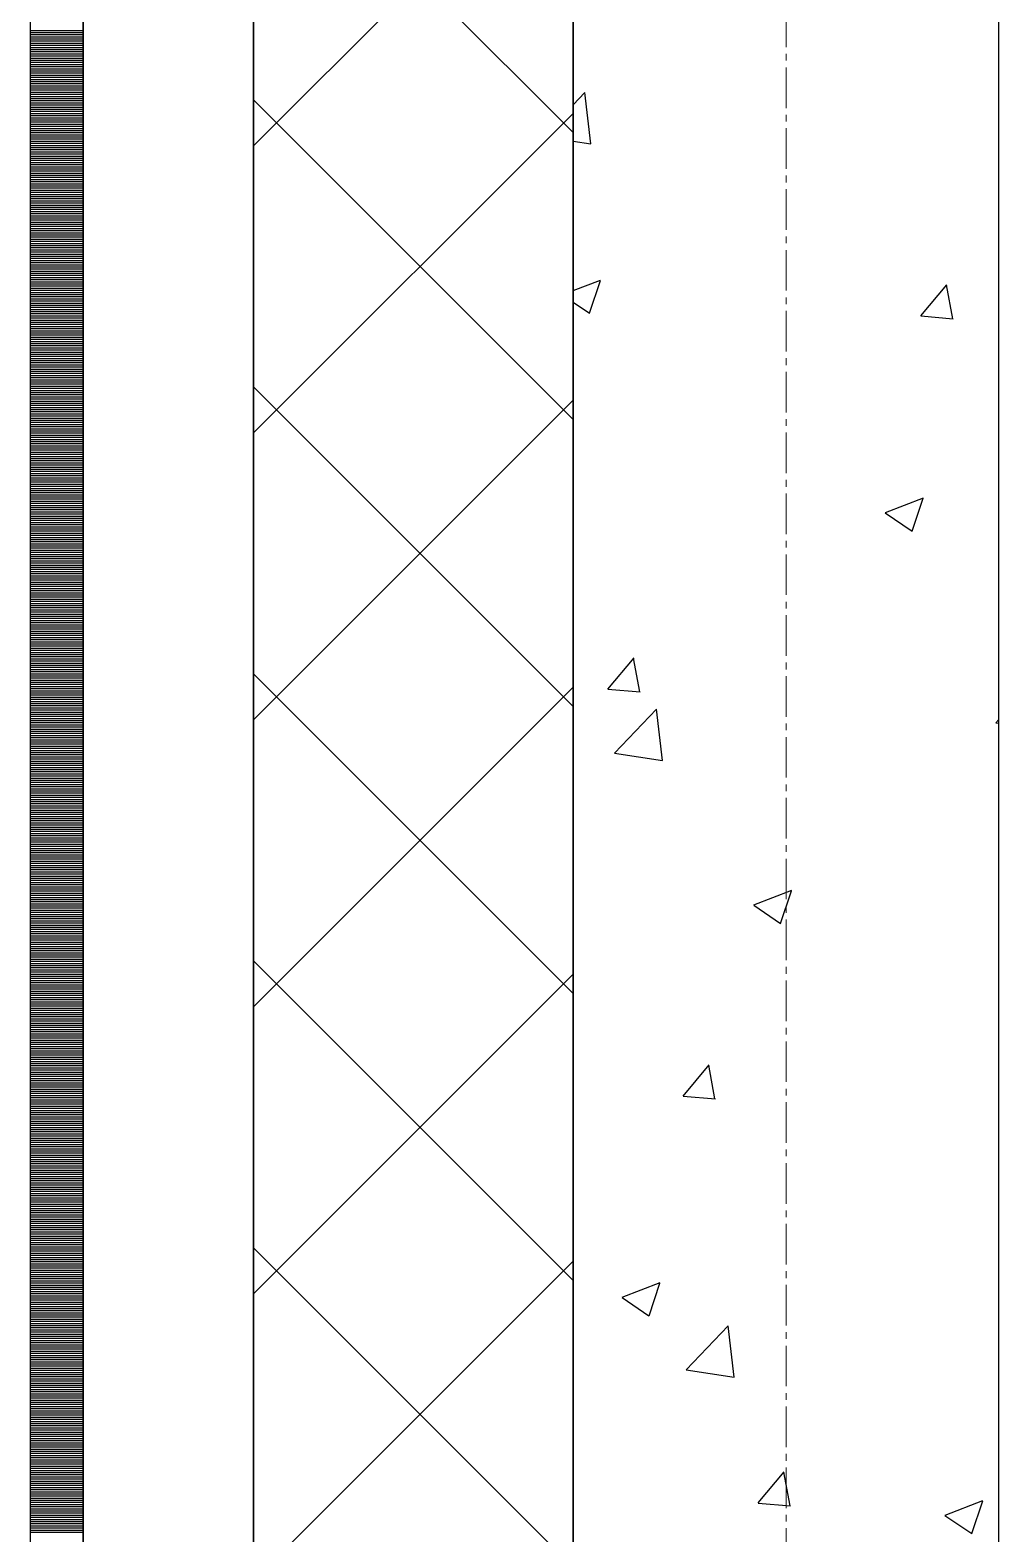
# Model space of a CAD drawing. Header units: millimetres. Extents: x -231292 to 573618, y -153144 to 564035.
# Drawn here: x 8548 to 9003, y 217060 to 217766 of the extents above; entities that cross this region are included whole.
import ezdxf

# ---------------------------------------------------------------- set-up
doc = ezdxf.new("R2010")
doc.units = ezdxf.units.MM
doc.linetypes.add('CENTER2', pattern=[28.575, 19.05, -3.175, 3.175, -3.175])
doc.layers.get('0').update_dxf_attribs({"color": 250})
for name, color, linetype, lineweight in [('АР_Стены ПЕНОблок', 250, 'Continuous', 20), ('АР_Тонкая', 250, 'Continuous', 5), ('АР_Утеплитель', 250, 'Continuous', 0), ('АР_Штриховка', 250, 'Continuous', 0), ('РД_Оси_100', 250, 'Continuous', 0)]:
    doc.layers.add(name, color=color, linetype=linetype, lineweight=lineweight)

# ---------------------------------------------------------------- blocks, each defined once
blk = doc.blocks.new('оси_рен')
at = {"layer": 'РД_Оси_100', "color": 251, "linetype": 'CENTER2', "true_color": 0x636466}
blk.add_line((1195652.916, 135558.25), (1195652.916, 223268.25), dxfattribs=at)

msp = doc.modelspace()

# ---------------------------------------------------------------- linework, layer by layer
at = {"layer": 'АР_Стены ПЕНОблок', "color": 18, "linetype": 'Continuous', "lineweight": 25, "true_color": 0x000000}
for p, q in [((8803.243, 263866.253), (8803.243, 187666.253)), ((9003.243, 187666.253), (9003.243, 263866.253))]:
    msp.add_line(p, q, dxfattribs=at)
at = {"layer": 'АР_Тонкая', "color": 18, "linetype": 'Continuous', "lineweight": 25, "true_color": 0x000000}
for p, q in [((8548.243, 263866.253), (8548.243, 187666.253)), ((8573.243, 263866.253), (8573.243, 187666.253)), ((8573.243, 187666.253), (8573.243, 263866.253)), ((8653.243, 187666.253), (8653.243, 263866.253))]:
    msp.add_line(p, q, dxfattribs=at)
at = {"layer": 'АР_Утеплитель', "color": 18, "linetype": 'Continuous', "lineweight": 25, "true_color": 0x000000}
for p, q in [((8653.243, 263866.253), (8653.243, 187666.253)), ((8803.243, 187666.253), (8803.243, 263866.253))]:
    msp.add_line(p, q, dxfattribs=at)
at = {"layer": 'АР_Штриховка', "color": 18, "linetype": 'Continuous', "lineweight": 25, "true_color": 0x000000}
for p, q in [((8803.243, 217718.021), (8653.243, 217868.021)), ((8653.243, 217711.734), (8803.243, 217861.734)), ((8548.243, 217766.002), (8573.243, 217766.002)), ((8548.243, 217765.002), (8573.243, 217765.002)), ((8548.243, 217764.002), (8573.243, 217764.002)), ((8548.243, 217763.002), (8573.243, 217763.002)), ((8548.243, 217762.002), (8573.243, 217762.002)), ((8548.243, 217761.002), (8573.243, 217761.002)), ((8548.243, 217760.002), (8573.243, 217760.002)), ((8548.243, 217759.002), (8573.243, 217759.002)), ((8548.243, 217758.002), (8573.243, 217758.002)), ((8548.243, 217757.002), (8573.243, 217757.002)), ((8548.243, 217756.002), (8573.243, 217756.002)), ((8548.243, 217755.002), (8573.243, 217755.002)), ((8548.243, 217754.002), (8573.243, 217754.002)), ((8548.243, 217753.002), (8573.243, 217753.002)), ((8548.243, 217752.002), (8573.243, 217752.002)), ((8548.243, 217751.002), (8573.243, 217751.002)), ((8548.243, 217750.002), (8573.243, 217750.002)), ((8548.243, 217749.002), (8573.243, 217749.002)), ((8548.243, 217748.002), (8573.243, 217748.002)), ((8548.243, 217747.002), (8573.243, 217747.002)), ((8548.243, 217746.002), (8573.243, 217746.002)), ((8548.243, 217745.002), (8573.243, 217745.002)), ((8548.243, 217744.002), (8573.243, 217744.002)), ((8548.243, 217743.002), (8573.243, 217743.002)), ((8548.243, 217742.002), (8573.243, 217742.002)), ((8548.243, 217741.002), (8573.243, 217741.002)), ((8548.243, 217740.002), (8573.243, 217740.002)), ((8548.243, 217739.002), (8573.243, 217739.002)), ((8548.243, 217738.002), (8573.243, 217738.002)), ((8548.243, 217737.002), (8573.243, 217737.002)), ((8548.243, 217736.002), (8573.243, 217736.002)), ((8548.243, 217735.002), (8573.243, 217735.002)), ((8548.243, 217734.002), (8573.243, 217734.002)), ((8548.243, 217733.002), (8573.243, 217733.002)), ((8803.243, 217583.317), (8653.243, 217733.317)), ((8803.243, 217730.981), (8808.809, 217736.783)), ((8811.588, 217712.657), (8808.781, 217736.779)), ((8548.243, 217732.002), (8573.243, 217732.002)), ((8548.243, 217731.002), (8573.243, 217731.002)), ((8548.243, 217730.002), (8573.243, 217730.002)), ((8548.243, 217729.002), (8573.243, 217729.002)), ((8548.243, 217728.002), (8573.243, 217728.002)), ((8548.243, 217727.002), (8573.243, 217727.002)), ((8548.243, 217726.002), (8573.243, 217726.002)), ((8653.243, 217577.03), (8803.243, 217727.03)), ((8548.243, 217725.002), (8573.243, 217725.002)), ((8548.243, 217724.002), (8573.243, 217724.002)), ((8548.243, 217723.002), (8573.243, 217723.002)), ((8548.243, 217722.002), (8573.243, 217722.002)), ((8548.243, 217721.002), (8573.243, 217721.002)), ((8548.243, 217720.002), (8573.243, 217720.002)), ((8548.243, 217719.002), (8573.243, 217719.002)), ((8548.243, 217718.002), (8573.243, 217718.002)), ((8548.243, 217717.002), (8573.243, 217717.002)), ((8548.243, 217716.002), (8573.243, 217716.002)), ((8548.243, 217715.002), (8573.243, 217715.002)), ((8548.243, 217714.002), (8573.243, 217714.002)), ((8548.243, 217713.002), (8573.243, 217713.002)), ((8548.243, 217712.002), (8573.243, 217712.002)), ((8803.243, 217713.999), (8811.595, 217712.704)), ((8548.243, 217711.002), (8573.243, 217711.002)), ((8548.243, 217710.002), (8573.243, 217710.002)), ((8548.243, 217709.002), (8573.243, 217709.002)), ((8548.243, 217708.002), (8573.243, 217708.002)), ((8548.243, 217707.002), (8573.243, 217707.002)), ((8548.243, 217706.002), (8573.243, 217706.002)), ((8548.243, 217705.002), (8573.243, 217705.002)), ((8548.243, 217704.002), (8573.243, 217704.002)), ((8548.243, 217703.002), (8573.243, 217703.002)), ((8548.243, 217702.002), (8573.243, 217702.002)), ((8548.243, 217701.002), (8573.243, 217701.002)), ((8548.243, 217700.002), (8573.243, 217700.002)), ((8548.243, 217699.002), (8573.243, 217699.002)), ((8548.243, 217698.002), (8573.243, 217698.002)), ((8548.243, 217697.002), (8573.243, 217697.002)), ((8548.243, 217696.002), (8573.243, 217696.002)), ((8548.243, 217695.002), (8573.243, 217695.002)), ((8548.243, 217694.002), (8573.243, 217694.002)), ((8548.243, 217693.002), (8573.243, 217693.002)), ((8548.243, 217692.002), (8573.243, 217692.002)), ((8548.243, 217691.002), (8573.243, 217691.002)), ((8548.243, 217690.002), (8573.243, 217690.002)), ((8548.243, 217689.002), (8573.243, 217689.002)), ((8548.243, 217688.002), (8573.243, 217688.002)), ((8548.243, 217687.002), (8573.243, 217687.002)), ((8548.243, 217686.002), (8573.243, 217686.002)), ((8548.243, 217685.002), (8573.243, 217685.002)), ((8548.243, 217684.002), (8573.243, 217684.002)), ((8548.243, 217683.002), (8573.243, 217683.002)), ((8548.243, 217682.002), (8573.243, 217682.002)), ((8548.243, 217681.002), (8573.243, 217681.002)), ((8548.243, 217680.002), (8573.243, 217680.002)), ((8548.243, 217679.002), (8573.243, 217679.002)), ((8548.243, 217678.002), (8573.243, 217678.002)), ((8548.243, 217677.002), (8573.243, 217677.002)), ((8548.243, 217676.002), (8573.243, 217676.002)), ((8548.243, 217675.002), (8573.243, 217675.002)), ((8548.243, 217674.002), (8573.243, 217674.002)), ((8548.243, 217673.002), (8573.243, 217673.002)), ((8548.243, 217672.002), (8573.243, 217672.002)), ((8548.243, 217671.002), (8573.243, 217671.002)), ((8548.243, 217670.002), (8573.243, 217670.002)), ((8548.243, 217669.002), (8573.243, 217669.002)), ((8548.243, 217668.002), (8573.243, 217668.002)), ((8548.243, 217667.002), (8573.243, 217667.002)), ((8548.243, 217666.002), (8573.243, 217666.002)), ((8548.243, 217665.002), (8573.243, 217665.002)), ((8548.243, 217664.002), (8573.243, 217664.002)), ((8548.243, 217663.002), (8573.243, 217663.002)), ((8548.243, 217662.002), (8573.243, 217662.002)), ((8548.243, 217661.002), (8573.243, 217661.002)), ((8548.243, 217660.002), (8573.243, 217660.002)), ((8548.243, 217659.002), (8573.243, 217659.002)), ((8548.243, 217658.002), (8573.243, 217658.002)), ((8548.243, 217657.002), (8573.243, 217657.002)), ((8548.243, 217656.002), (8573.243, 217656.002)), ((8548.243, 217655.002), (8573.243, 217655.002)), ((8548.243, 217654.002), (8573.243, 217654.002)), ((8548.243, 217653.002), (8573.243, 217653.002)), ((8548.243, 217652.002), (8573.243, 217652.002)), ((8548.243, 217651.002), (8573.243, 217651.002)), ((8548.243, 217650.002), (8573.243, 217650.002)), ((8548.243, 217649.002), (8573.243, 217649.002)), ((8803.243, 217643.834), (8816.133, 217648.782)), ((8810.902, 217633.235), (8816.052, 217648.584)), ((8548.243, 217648.002), (8573.243, 217648.002)), ((8548.243, 217647.002), (8573.243, 217647.002)), ((8548.243, 217646.002), (8573.243, 217646.002)), ((8548.243, 217645.002), (8573.243, 217645.002)), ((8548.243, 217644.002), (8573.243, 217644.002)), ((8548.243, 217643.002), (8573.243, 217643.002)), ((8548.243, 217642.002), (8573.243, 217642.002)), ((8966.582, 217631.915), (8978.827, 217646.508)), ((8981.581, 217630.543), (8978.644, 217646.464)), ((8548.243, 217641.002), (8573.243, 217641.002)), ((8548.243, 217640.002), (8573.243, 217640.002)), ((8548.243, 217639.002), (8573.243, 217639.002)), ((8548.243, 217638.002), (8573.243, 217638.002)), ((8548.243, 217637.002), (8573.243, 217637.002)), ((8548.243, 217636.002), (8573.243, 217636.002)), ((8548.243, 217635.002), (8573.243, 217635.002)), ((8803.243, 217638.398), (8810.894, 217633.237)), ((8548.243, 217634.002), (8573.243, 217634.002)), ((8548.243, 217633.002), (8573.243, 217633.002)), ((8548.243, 217632.002), (8573.243, 217632.002)), ((8548.243, 217631.002), (8573.243, 217631.002)), ((8548.243, 217630.002), (8573.243, 217630.002)), ((8548.243, 217629.002), (8573.243, 217629.002)), ((8548.243, 217628.002), (8573.243, 217628.002)), ((8548.243, 217627.002), (8573.243, 217627.002)), ((8966.581, 217631.905), (8981.763, 217630.576)), ((8548.243, 217626.002), (8573.243, 217626.002)), ((8548.243, 217625.002), (8573.243, 217625.002)), ((8548.243, 217624.002), (8573.243, 217624.002)), ((8548.243, 217623.002), (8573.243, 217623.002)), ((8548.243, 217622.002), (8573.243, 217622.002)), ((8548.243, 217621.002), (8573.243, 217621.002)), ((8548.243, 217620.002), (8573.243, 217620.002)), ((8548.243, 217619.002), (8573.243, 217619.002)), ((8548.243, 217618.002), (8573.243, 217618.002)), ((8548.243, 217617.002), (8573.243, 217617.002)), ((8548.243, 217616.002), (8573.243, 217616.002)), ((8548.243, 217615.002), (8573.243, 217615.002)), ((8548.243, 217614.002), (8573.243, 217614.002)), ((8548.243, 217613.002), (8573.243, 217613.002)), ((8548.243, 217612.002), (8573.243, 217612.002)), ((8548.243, 217611.002), (8573.243, 217611.002)), ((8548.243, 217610.002), (8573.243, 217610.002)), ((8548.243, 217609.002), (8573.243, 217609.002)), ((8548.243, 217608.002), (8573.243, 217608.002)), ((8548.243, 217607.002), (8573.243, 217607.002)), ((8548.243, 217606.002), (8573.243, 217606.002)), ((8548.243, 217605.002), (8573.243, 217605.002)), ((8548.243, 217604.002), (8573.243, 217604.002)), ((8548.243, 217603.002), (8573.243, 217603.002)), ((8548.243, 217602.002), (8573.243, 217602.002)), ((8548.243, 217601.002), (8573.243, 217601.002)), ((8548.243, 217600.002), (8573.243, 217600.002)), ((8548.243, 217599.002), (8573.243, 217599.002)), ((8548.243, 217598.002), (8573.243, 217598.002)), ((8548.243, 217597.002), (8573.243, 217597.002)), ((8548.243, 217596.002), (8573.243, 217596.002)), ((8548.243, 217595.002), (8573.243, 217595.002)), ((8548.243, 217594.002), (8573.243, 217594.002)), ((8548.243, 217593.002), (8573.243, 217593.002)), ((8548.243, 217592.002), (8573.243, 217592.002)), ((8803.243, 217448.614), (8653.243, 217598.614)), ((8653.243, 217442.327), (8803.243, 217592.327)), ((8548.243, 217591.002), (8573.243, 217591.002)), ((8548.243, 217590.002), (8573.243, 217590.002)), ((8548.243, 217589.002), (8573.243, 217589.002)), ((8548.243, 217588.002), (8573.243, 217588.002)), ((8548.243, 217587.002), (8573.243, 217587.002)), ((8548.243, 217586.002), (8573.243, 217586.002)), ((8548.243, 217585.002), (8573.243, 217585.002)), ((8548.243, 217584.002), (8573.243, 217584.002)), ((8548.243, 217583.002), (8573.243, 217583.002)), ((8548.243, 217582.002), (8573.243, 217582.002)), ((8548.243, 217581.002), (8573.243, 217581.002)), ((8548.243, 217580.002), (8573.243, 217580.002)), ((8548.243, 217579.002), (8573.243, 217579.002)), ((8548.243, 217578.002), (8573.243, 217578.002)), ((8548.243, 217577.002), (8573.243, 217577.002)), ((8548.243, 217576.002), (8573.243, 217576.002)), ((8548.243, 217575.002), (8573.243, 217575.002)), ((8548.243, 217574.002), (8573.243, 217574.002)), ((8548.243, 217573.002), (8573.243, 217573.002)), ((8548.243, 217572.002), (8573.243, 217572.002)), ((8548.243, 217571.002), (8573.243, 217571.002)), ((8548.243, 217570.002), (8573.243, 217570.002)), ((8548.243, 217569.002), (8573.243, 217569.002)), ((8548.243, 217568.002), (8573.243, 217568.002)), ((8548.243, 217567.002), (8573.243, 217567.002)), ((8548.243, 217566.002), (8573.243, 217566.002)), ((8548.243, 217565.002), (8573.243, 217565.002)), ((8548.243, 217564.002), (8573.243, 217564.002)), ((8548.243, 217563.002), (8573.243, 217563.002)), ((8548.243, 217562.002), (8573.243, 217562.002)), ((8548.243, 217561.002), (8573.243, 217561.002)), ((8548.243, 217560.002), (8573.243, 217560.002)), ((8548.243, 217559.002), (8573.243, 217559.002)), ((8548.243, 217558.002), (8573.243, 217558.002)), ((8548.243, 217557.002), (8573.243, 217557.002)), ((8548.243, 217556.002), (8573.243, 217556.002)), ((8548.243, 217555.002), (8573.243, 217555.002)), ((8548.243, 217554.002), (8573.243, 217554.002)), ((8548.243, 217553.002), (8573.243, 217553.002)), ((8548.243, 217552.002), (8573.243, 217552.002)), ((8548.243, 217551.002), (8573.243, 217551.002)), ((8548.243, 217550.002), (8573.243, 217550.002)), ((8548.243, 217549.002), (8573.243, 217549.002)), ((8548.243, 217548.002), (8573.243, 217548.002)), ((8548.243, 217547.002), (8573.243, 217547.002)), ((8548.243, 217546.002), (8573.243, 217546.002)), ((8548.243, 217545.002), (8573.243, 217545.002)), ((8548.243, 217544.002), (8573.243, 217544.002)), ((8548.243, 217543.002), (8573.243, 217543.002)), ((8949.963, 217539.69), (8967.748, 217546.517)), ((8962.517, 217530.97), (8967.667, 217546.319)), ((8548.243, 217542.002), (8573.243, 217542.002)), ((8548.243, 217541.002), (8573.243, 217541.002)), ((8548.243, 217540.002), (8573.243, 217540.002)), ((8548.243, 217539.002), (8573.243, 217539.002)), ((8548.243, 217538.002), (8573.243, 217538.002)), ((8548.243, 217537.002), (8573.243, 217537.002)), ((8548.243, 217536.002), (8573.243, 217536.002)), ((8949.874, 217539.494), (8962.509, 217530.972)), ((8548.243, 217535.002), (8573.243, 217535.002)), ((8548.243, 217534.002), (8573.243, 217534.002)), ((8548.243, 217533.002), (8573.243, 217533.002)), ((8548.243, 217532.002), (8573.243, 217532.002)), ((8548.243, 217531.002), (8573.243, 217531.002)), ((8548.243, 217530.002), (8573.243, 217530.002)), ((8548.243, 217529.002), (8573.243, 217529.002)), ((8548.243, 217528.002), (8573.243, 217528.002)), ((8548.243, 217527.002), (8573.243, 217527.002)), ((8548.243, 217526.002), (8573.243, 217526.002)), ((8548.243, 217525.002), (8573.243, 217525.002)), ((8548.243, 217524.002), (8573.243, 217524.002)), ((8548.243, 217523.002), (8573.243, 217523.002)), ((8548.243, 217522.002), (8573.243, 217522.002)), ((8548.243, 217521.002), (8573.243, 217521.002)), ((8548.243, 217520.002), (8573.243, 217520.002)), ((8548.243, 217519.002), (8573.243, 217519.002)), ((8548.243, 217518.002), (8573.243, 217518.002)), ((8548.243, 217517.002), (8573.243, 217517.002)), ((8548.243, 217516.002), (8573.243, 217516.002)), ((8548.243, 217515.002), (8573.243, 217515.002)), ((8548.243, 217514.002), (8573.243, 217514.002)), ((8548.243, 217513.002), (8573.243, 217513.002)), ((8548.243, 217512.002), (8573.243, 217512.002)), ((8548.243, 217511.002), (8573.243, 217511.002)), ((8548.243, 217510.002), (8573.243, 217510.002)), ((8548.243, 217509.002), (8573.243, 217509.002)), ((8548.243, 217508.002), (8573.243, 217508.002)), ((8548.243, 217507.002), (8573.243, 217507.002)), ((8548.243, 217506.002), (8573.243, 217506.002)), ((8548.243, 217505.002), (8573.243, 217505.002)), ((8548.243, 217504.002), (8573.243, 217504.002)), ((8548.243, 217503.002), (8573.243, 217503.002)), ((8548.243, 217502.002), (8573.243, 217502.002)), ((8548.243, 217501.002), (8573.243, 217501.002)), ((8548.243, 217500.002), (8573.243, 217500.002)), ((8548.243, 217499.002), (8573.243, 217499.002)), ((8548.243, 217498.002), (8573.243, 217498.002)), ((8548.243, 217497.002), (8573.243, 217497.002)), ((8548.243, 217496.002), (8573.243, 217496.002)), ((8548.243, 217495.002), (8573.243, 217495.002)), ((8548.243, 217494.002), (8573.243, 217494.002)), ((8548.243, 217493.002), (8573.243, 217493.002)), ((8548.243, 217492.002), (8573.243, 217492.002)), ((8548.243, 217491.002), (8573.243, 217491.002)), ((8548.243, 217490.002), (8573.243, 217490.002)), ((8548.243, 217489.002), (8573.243, 217489.002)), ((8548.243, 217488.002), (8573.243, 217488.002)), ((8548.243, 217487.002), (8573.243, 217487.002)), ((8548.243, 217486.002), (8573.243, 217486.002)), ((8548.243, 217485.002), (8573.243, 217485.002)), ((8548.243, 217484.002), (8573.243, 217484.002)), ((8548.243, 217483.002), (8573.243, 217483.002)), ((8548.243, 217482.002), (8573.243, 217482.002)), ((8548.243, 217481.002), (8573.243, 217481.002)), ((8548.243, 217480.002), (8573.243, 217480.002)), ((8548.243, 217479.002), (8573.243, 217479.002)), ((8548.243, 217478.002), (8573.243, 217478.002)), ((8548.243, 217477.002), (8573.243, 217477.002)), ((8548.243, 217476.002), (8573.243, 217476.002)), ((8548.243, 217475.002), (8573.243, 217475.002)), ((8548.243, 217474.002), (8573.243, 217474.002)), ((8548.243, 217473.002), (8573.243, 217473.002)), ((8548.243, 217472.002), (8573.243, 217472.002)), ((8548.243, 217471.002), (8573.243, 217471.002)), ((8548.243, 217470.002), (8573.243, 217470.002)), ((8548.243, 217469.002), (8573.243, 217469.002)), ((8548.243, 217468.002), (8573.243, 217468.002)), ((8548.243, 217467.002), (8573.243, 217467.002)), ((8548.243, 217466.002), (8573.243, 217466.002)), ((8548.243, 217465.002), (8573.243, 217465.002)), ((8819.64, 217456.797), (8831.886, 217471.39)), ((8834.64, 217455.425), (8831.703, 217471.346)), ((8548.243, 217464.002), (8573.243, 217464.002)), ((8548.243, 217463.002), (8573.243, 217463.002)), ((8548.243, 217462.002), (8573.243, 217462.002)), ((8548.243, 217461.002), (8573.243, 217461.002)), ((8548.243, 217460.002), (8573.243, 217460.002)), ((8548.243, 217459.002), (8573.243, 217459.002)), ((8548.243, 217458.002), (8573.243, 217458.002)), ((8803.243, 217313.91), (8653.243, 217463.91)), ((8653.243, 217307.623), (8803.243, 217457.623)), ((8548.243, 217457.002), (8573.243, 217457.002)), ((8548.243, 217456.002), (8573.243, 217456.002)), ((8548.243, 217455.002), (8573.243, 217455.002)), ((8548.243, 217454.002), (8573.243, 217454.002)), ((8548.243, 217453.002), (8573.243, 217453.002)), ((8548.243, 217452.002), (8573.243, 217452.002)), ((8548.243, 217451.002), (8573.243, 217451.002)), ((8819.64, 217456.787), (8834.822, 217455.459)), ((8548.243, 217450.002), (8573.243, 217450.002)), ((8548.243, 217449.002), (8573.243, 217449.002)), ((8548.243, 217448.002), (8573.243, 217448.002)), ((8548.243, 217447.002), (8573.243, 217447.002)), ((8548.243, 217446.002), (8573.243, 217446.002)), ((8548.243, 217445.002), (8573.243, 217445.002)), ((8548.243, 217444.002), (8573.243, 217444.002)), ((8822.701, 217426.695), (8842.484, 217447.314)), ((8845.262, 217423.188), (8842.456, 217447.311)), ((8548.243, 217443.002), (8573.243, 217443.002)), ((8548.243, 217442.002), (8573.243, 217442.002)), ((8548.243, 217441.002), (8573.243, 217441.002)), ((8548.243, 217440.002), (8573.243, 217440.002)), ((8548.243, 217439.002), (8573.243, 217439.002)), ((8548.243, 217438.002), (8573.243, 217438.002)), ((8548.243, 217437.002), (8573.243, 217437.002)), ((9001.824, 217440.848), (9003.243, 217440.724)), ((9001.825, 217440.858), (9003.243, 217442.548)), ((8548.243, 217436.002), (8573.243, 217436.002)), ((8548.243, 217435.002), (8573.243, 217435.002)), ((8548.243, 217434.002), (8573.243, 217434.002)), ((8548.243, 217433.002), (8573.243, 217433.002)), ((8548.243, 217432.002), (8573.243, 217432.002)), ((8548.243, 217431.002), (8573.243, 217431.002)), ((8548.243, 217430.002), (8573.243, 217430.002)), ((8548.243, 217429.002), (8573.243, 217429.002)), ((8548.243, 217428.002), (8573.243, 217428.002)), ((8548.243, 217427.002), (8573.243, 217427.002)), ((8548.243, 217426.002), (8573.243, 217426.002)), ((8548.243, 217425.002), (8573.243, 217425.002)), ((8548.243, 217424.002), (8573.243, 217424.002)), ((8548.243, 217423.002), (8573.243, 217423.002)), ((8822.68, 217426.739), (8845.27, 217423.236)), ((8548.243, 217422.002), (8573.243, 217422.002)), ((8548.243, 217421.002), (8573.243, 217421.002)), ((8548.243, 217420.002), (8573.243, 217420.002)), ((8548.243, 217419.002), (8573.243, 217419.002)), ((8548.243, 217418.002), (8573.243, 217418.002)), ((8548.243, 217417.002), (8573.243, 217417.002)), ((8548.243, 217416.002), (8573.243, 217416.002)), ((8548.243, 217415.002), (8573.243, 217415.002)), ((8548.243, 217414.002), (8573.243, 217414.002)), ((8548.243, 217413.002), (8573.243, 217413.002)), ((8548.243, 217412.002), (8573.243, 217412.002)), ((8548.243, 217411.002), (8573.243, 217411.002)), ((8548.243, 217410.002), (8573.243, 217410.002)), ((8548.243, 217409.002), (8573.243, 217409.002)), ((8548.243, 217408.002), (8573.243, 217408.002)), ((8548.243, 217407.002), (8573.243, 217407.002)), ((8548.243, 217406.002), (8573.243, 217406.002)), ((8548.243, 217405.002), (8573.243, 217405.002)), ((8548.243, 217404.002), (8573.243, 217404.002)), ((8548.243, 217403.002), (8573.243, 217403.002)), ((8548.243, 217402.002), (8573.243, 217402.002)), ((8548.243, 217401.002), (8573.243, 217401.002)), ((8548.243, 217400.002), (8573.243, 217400.002)), ((8548.243, 217399.002), (8573.243, 217399.002)), ((8548.243, 217398.002), (8573.243, 217398.002)), ((8548.243, 217397.002), (8573.243, 217397.002)), ((8548.243, 217396.002), (8573.243, 217396.002)), ((8548.243, 217395.002), (8573.243, 217395.002)), ((8548.243, 217394.002), (8573.243, 217394.002)), ((8548.243, 217393.002), (8573.243, 217393.002)), ((8548.243, 217392.002), (8573.243, 217392.002)), ((8548.243, 217391.002), (8573.243, 217391.002)), ((8548.243, 217390.002), (8573.243, 217390.002)), ((8548.243, 217389.002), (8573.243, 217389.002)), ((8548.243, 217388.002), (8573.243, 217388.002)), ((8548.243, 217387.002), (8573.243, 217387.002)), ((8548.243, 217386.002), (8573.243, 217386.002)), ((8548.243, 217385.002), (8573.243, 217385.002)), ((8548.243, 217384.002), (8573.243, 217384.002)), ((8548.243, 217383.002), (8573.243, 217383.002)), ((8548.243, 217382.002), (8573.243, 217382.002)), ((8548.243, 217381.002), (8573.243, 217381.002)), ((8548.243, 217380.002), (8573.243, 217380.002)), ((8548.243, 217379.002), (8573.243, 217379.002)), ((8548.243, 217378.002), (8573.243, 217378.002)), ((8548.243, 217377.002), (8573.243, 217377.002)), ((8548.243, 217376.002), (8573.243, 217376.002)), ((8548.243, 217375.002), (8573.243, 217375.002)), ((8548.243, 217374.002), (8573.243, 217374.002)), ((8548.243, 217373.002), (8573.243, 217373.002)), ((8548.243, 217372.002), (8573.243, 217372.002)), ((8548.243, 217371.002), (8573.243, 217371.002)), ((8548.243, 217370.002), (8573.243, 217370.002)), ((8548.243, 217369.002), (8573.243, 217369.002)), ((8548.243, 217368.002), (8573.243, 217368.002)), ((8548.243, 217367.002), (8573.243, 217367.002)), ((8548.243, 217366.002), (8573.243, 217366.002)), ((8548.243, 217365.002), (8573.243, 217365.002)), ((8548.243, 217364.002), (8573.243, 217364.002)), ((8548.243, 217363.002), (8573.243, 217363.002)), ((8548.243, 217362.002), (8573.243, 217362.002)), ((8548.243, 217361.002), (8573.243, 217361.002)), ((8548.243, 217360.002), (8573.243, 217360.002)), ((8548.243, 217359.002), (8573.243, 217359.002)), ((8888.161, 217355.502), (8905.946, 217362.329)), ((8900.714, 217346.782), (8905.865, 217362.131)), ((8548.243, 217358.002), (8573.243, 217358.002)), ((8548.243, 217357.002), (8573.243, 217357.002)), ((8548.243, 217356.002), (8573.243, 217356.002)), ((8548.243, 217355.002), (8573.243, 217355.002)), ((8548.243, 217354.002), (8573.243, 217354.002)), ((8548.243, 217353.002), (8573.243, 217353.002)), ((8548.243, 217352.002), (8573.243, 217352.002)), ((8888.072, 217355.306), (8900.707, 217346.784)), ((8548.243, 217351.002), (8573.243, 217351.002)), ((8548.243, 217350.002), (8573.243, 217350.002)), ((8548.243, 217349.002), (8573.243, 217349.002)), ((8548.243, 217348.002), (8573.243, 217348.002)), ((8548.243, 217347.002), (8573.243, 217347.002)), ((8548.243, 217346.002), (8573.243, 217346.002)), ((8548.243, 217345.002), (8573.243, 217345.002)), ((8548.243, 217344.002), (8573.243, 217344.002)), ((8548.243, 217343.002), (8573.243, 217343.002)), ((8548.243, 217342.002), (8573.243, 217342.002)), ((8548.243, 217341.002), (8573.243, 217341.002)), ((8548.243, 217340.002), (8573.243, 217340.002)), ((8548.243, 217339.002), (8573.243, 217339.002)), ((8548.243, 217338.002), (8573.243, 217338.002)), ((8548.243, 217337.002), (8573.243, 217337.002)), ((8548.243, 217336.002), (8573.243, 217336.002)), ((8548.243, 217335.002), (8573.243, 217335.002)), ((8548.243, 217334.002), (8573.243, 217334.002)), ((8548.243, 217333.002), (8573.243, 217333.002)), ((8548.243, 217332.002), (8573.243, 217332.002)), ((8548.243, 217331.002), (8573.243, 217331.002)), ((8548.243, 217330.002), (8573.243, 217330.002)), ((8548.243, 217329.002), (8573.243, 217329.002)), ((8548.243, 217328.002), (8573.243, 217328.002)), ((8548.243, 217327.002), (8573.243, 217327.002)), ((8548.243, 217326.002), (8573.243, 217326.002)), ((8548.243, 217325.002), (8573.243, 217325.002)), ((8548.243, 217324.002), (8573.243, 217324.002)), ((8803.243, 217179.206), (8653.243, 217329.206)), ((8548.243, 217323.002), (8573.243, 217323.002)), ((8548.243, 217322.002), (8573.243, 217322.002)), ((8548.243, 217321.002), (8573.243, 217321.002)), ((8548.243, 217320.002), (8573.243, 217320.002)), ((8548.243, 217319.002), (8573.243, 217319.002)), ((8548.243, 217318.002), (8573.243, 217318.002)), ((8548.243, 217317.002), (8573.243, 217317.002)), ((8653.243, 217172.919), (8803.243, 217322.919)), ((8548.243, 217316.002), (8573.243, 217316.002)), ((8548.243, 217315.002), (8573.243, 217315.002)), ((8548.243, 217314.002), (8573.243, 217314.002)), ((8548.243, 217313.002), (8573.243, 217313.002)), ((8548.243, 217312.002), (8573.243, 217312.002)), ((8548.243, 217311.002), (8573.243, 217311.002)), ((8548.243, 217310.002), (8573.243, 217310.002)), ((8548.243, 217309.002), (8573.243, 217309.002)), ((8548.243, 217308.002), (8573.243, 217308.002)), ((8548.243, 217307.002), (8573.243, 217307.002)), ((8548.243, 217306.002), (8573.243, 217306.002)), ((8548.243, 217305.002), (8573.243, 217305.002)), ((8548.243, 217304.002), (8573.243, 217304.002)), ((8548.243, 217303.002), (8573.243, 217303.002)), ((8548.243, 217302.002), (8573.243, 217302.002)), ((8548.243, 217301.002), (8573.243, 217301.002)), ((8548.243, 217300.002), (8573.243, 217300.002)), ((8548.243, 217299.002), (8573.243, 217299.002)), ((8548.243, 217298.002), (8573.243, 217298.002)), ((8548.243, 217297.002), (8573.243, 217297.002)), ((8548.243, 217296.002), (8573.243, 217296.002)), ((8548.243, 217295.002), (8573.243, 217295.002)), ((8548.243, 217294.002), (8573.243, 217294.002)), ((8548.243, 217293.002), (8573.243, 217293.002)), ((8548.243, 217292.002), (8573.243, 217292.002)), ((8548.243, 217291.002), (8573.243, 217291.002)), ((8548.243, 217290.002), (8573.243, 217290.002)), ((8548.243, 217289.002), (8573.243, 217289.002)), ((8548.243, 217288.002), (8573.243, 217288.002)), ((8548.243, 217287.002), (8573.243, 217287.002)), ((8548.243, 217286.002), (8573.243, 217286.002)), ((8548.243, 217285.002), (8573.243, 217285.002)), ((8548.243, 217284.002), (8573.243, 217284.002)), ((8548.243, 217283.002), (8573.243, 217283.002)), ((8548.243, 217282.002), (8573.243, 217282.002)), ((8548.243, 217281.002), (8573.243, 217281.002)), ((8548.243, 217280.002), (8573.243, 217280.002)), ((8548.243, 217279.002), (8573.243, 217279.002)), ((8548.243, 217278.002), (8573.243, 217278.002)), ((8548.243, 217277.002), (8573.243, 217277.002)), ((8548.243, 217276.002), (8573.243, 217276.002)), ((8548.243, 217275.002), (8573.243, 217275.002)), ((8548.243, 217274.002), (8573.243, 217274.002)), ((8854.884, 217265.74), (8867.129, 217280.333)), ((8869.883, 217264.368), (8866.946, 217280.289)), ((8548.243, 217273.002), (8573.243, 217273.002)), ((8548.243, 217272.002), (8573.243, 217272.002)), ((8548.243, 217271.002), (8573.243, 217271.002)), ((8548.243, 217270.002), (8573.243, 217270.002)), ((8548.243, 217269.002), (8573.243, 217269.002)), ((8548.243, 217268.002), (8573.243, 217268.002)), ((8548.243, 217267.002), (8573.243, 217267.002)), ((8548.243, 217266.002), (8573.243, 217266.002)), ((8548.243, 217265.002), (8573.243, 217265.002)), ((8548.243, 217264.002), (8573.243, 217264.002)), ((8548.243, 217263.002), (8573.243, 217263.002)), ((8548.243, 217262.002), (8573.243, 217262.002)), ((8548.243, 217261.002), (8573.243, 217261.002)), ((8548.243, 217260.002), (8573.243, 217260.002)), ((8854.883, 217265.73), (8870.065, 217264.402)), ((8548.243, 217259.002), (8573.243, 217259.002)), ((8548.243, 217258.002), (8573.243, 217258.002)), ((8548.243, 217257.002), (8573.243, 217257.002)), ((8548.243, 217256.002), (8573.243, 217256.002)), ((8548.243, 217255.002), (8573.243, 217255.002)), ((8548.243, 217254.002), (8573.243, 217254.002)), ((8548.243, 217253.002), (8573.243, 217253.002)), ((8548.243, 217252.002), (8573.243, 217252.002)), ((8548.243, 217251.002), (8573.243, 217251.002)), ((8548.243, 217250.002), (8573.243, 217250.002)), ((8548.243, 217249.002), (8573.243, 217249.002)), ((8548.243, 217248.002), (8573.243, 217248.002)), ((8548.243, 217247.002), (8573.243, 217247.002)), ((8548.243, 217246.002), (8573.243, 217246.002)), ((8548.243, 217245.002), (8573.243, 217245.002)), ((8548.243, 217244.002), (8573.243, 217244.002)), ((8548.243, 217243.002), (8573.243, 217243.002)), ((8548.243, 217242.002), (8573.243, 217242.002)), ((8548.243, 217241.002), (8573.243, 217241.002)), ((8548.243, 217240.002), (8573.243, 217240.002)), ((8548.243, 217239.002), (8573.243, 217239.002)), ((8548.243, 217238.002), (8573.243, 217238.002)), ((8548.243, 217237.002), (8573.243, 217237.002)), ((8548.243, 217236.002), (8573.243, 217236.002)), ((8548.243, 217235.002), (8573.243, 217235.002)), ((8548.243, 217234.002), (8573.243, 217234.002)), ((8548.243, 217233.002), (8573.243, 217233.002)), ((8548.243, 217232.002), (8573.243, 217232.002)), ((8548.243, 217231.002), (8573.243, 217231.002)), ((8548.243, 217230.002), (8573.243, 217230.002)), ((8548.243, 217229.002), (8573.243, 217229.002)), ((8548.243, 217228.002), (8573.243, 217228.002)), ((8548.243, 217227.002), (8573.243, 217227.002)), ((8548.243, 217226.002), (8573.243, 217226.002)), ((8548.243, 217225.002), (8573.243, 217225.002)), ((8548.243, 217224.002), (8573.243, 217224.002)), ((8548.243, 217223.002), (8573.243, 217223.002)), ((8548.243, 217222.002), (8573.243, 217222.002)), ((8548.243, 217221.002), (8573.243, 217221.002)), ((8548.243, 217220.002), (8573.243, 217220.002)), ((8548.243, 217219.002), (8573.243, 217219.002)), ((8548.243, 217218.002), (8573.243, 217218.002)), ((8548.243, 217217.002), (8573.243, 217217.002)), ((8548.243, 217216.002), (8573.243, 217216.002)), ((8548.243, 217215.002), (8573.243, 217215.002)), ((8548.243, 217214.002), (8573.243, 217214.002)), ((8548.243, 217213.002), (8573.243, 217213.002)), ((8548.243, 217212.002), (8573.243, 217212.002)), ((8548.243, 217211.002), (8573.243, 217211.002)), ((8548.243, 217210.002), (8573.243, 217210.002)), ((8548.243, 217209.002), (8573.243, 217209.002)), ((8548.243, 217208.002), (8573.243, 217208.002)), ((8548.243, 217207.002), (8573.243, 217207.002)), ((8548.243, 217206.002), (8573.243, 217206.002)), ((8548.243, 217205.002), (8573.243, 217205.002)), ((8548.243, 217204.002), (8573.243, 217204.002)), ((8548.243, 217203.002), (8573.243, 217203.002)), ((8548.243, 217202.002), (8573.243, 217202.002)), ((8548.243, 217201.002), (8573.243, 217201.002)), ((8548.243, 217200.002), (8573.243, 217200.002)), ((8548.243, 217199.002), (8573.243, 217199.002)), ((8548.243, 217198.002), (8573.243, 217198.002)), ((8548.243, 217197.002), (8573.243, 217197.002)), ((8548.243, 217196.002), (8573.243, 217196.002)), ((8548.243, 217195.002), (8573.243, 217195.002)), ((8548.243, 217194.002), (8573.243, 217194.002)), ((8548.243, 217193.002), (8573.243, 217193.002)), ((8548.243, 217192.002), (8573.243, 217192.002)), ((8548.243, 217191.002), (8573.243, 217191.002)), ((8548.243, 217190.002), (8573.243, 217190.002)), ((8803.243, 217044.502), (8653.243, 217194.502)), ((8548.243, 217189.002), (8573.243, 217189.002)), ((8548.243, 217188.002), (8573.243, 217188.002)), ((8548.243, 217187.002), (8573.243, 217187.002)), ((8548.243, 217186.002), (8573.243, 217186.002)), ((8548.243, 217185.002), (8573.243, 217185.002)), ((8548.243, 217184.002), (8573.243, 217184.002)), ((8548.243, 217183.002), (8573.243, 217183.002)), ((8653.243, 217038.215), (8803.243, 217188.215)), ((8548.243, 217182.002), (8573.243, 217182.002)), ((8548.243, 217181.002), (8573.243, 217181.002)), ((8548.243, 217180.002), (8573.243, 217180.002)), ((8548.243, 217179.002), (8573.243, 217179.002)), ((8548.243, 217178.002), (8573.243, 217178.002)), ((8548.243, 217177.002), (8573.243, 217177.002)), ((8548.243, 217176.002), (8573.243, 217176.002)), ((8826.359, 217171.314), (8844.144, 217178.141)), ((8838.912, 217162.594), (8844.063, 217177.943)), ((8548.243, 217175.002), (8573.243, 217175.002)), ((8548.243, 217174.002), (8573.243, 217174.002)), ((8548.243, 217173.002), (8573.243, 217173.002)), ((8548.243, 217172.002), (8573.243, 217172.002)), ((8548.243, 217171.002), (8573.243, 217171.002)), ((8548.243, 217170.002), (8573.243, 217170.002)), ((8548.243, 217169.002), (8573.243, 217169.002)), ((8826.27, 217171.118), (8838.905, 217162.596)), ((8548.243, 217168.002), (8573.243, 217168.002)), ((8548.243, 217167.002), (8573.243, 217167.002)), ((8548.243, 217166.002), (8573.243, 217166.002)), ((8548.243, 217165.002), (8573.243, 217165.002)), ((8548.243, 217164.002), (8573.243, 217164.002)), ((8548.243, 217163.002), (8573.243, 217163.002)), ((8548.243, 217162.002), (8573.243, 217162.002)), ((8548.243, 217161.002), (8573.243, 217161.002)), ((8548.243, 217160.002), (8573.243, 217160.002)), ((8548.243, 217159.002), (8573.243, 217159.002)), ((8548.243, 217158.002), (8573.243, 217158.002)), ((8548.243, 217157.002), (8573.243, 217157.002)), ((8548.243, 217156.002), (8573.243, 217156.002)), ((8548.243, 217155.002), (8573.243, 217155.002)), ((8548.243, 217154.002), (8573.243, 217154.002)), ((8856.375, 217137.227), (8876.159, 217157.846)), ((8878.937, 217133.72), (8876.131, 217157.842)), ((8548.243, 217153.002), (8573.243, 217153.002)), ((8548.243, 217152.002), (8573.243, 217152.002)), ((8548.243, 217151.002), (8573.243, 217151.002)), ((8548.243, 217150.002), (8573.243, 217150.002)), ((8548.243, 217149.002), (8573.243, 217149.002)), ((8548.243, 217148.002), (8573.243, 217148.002)), ((8548.243, 217147.002), (8573.243, 217147.002)), ((8548.243, 217146.002), (8573.243, 217146.002)), ((8548.243, 217145.002), (8573.243, 217145.002)), ((8548.243, 217144.002), (8573.243, 217144.002)), ((8548.243, 217143.002), (8573.243, 217143.002)), ((8548.243, 217142.002), (8573.243, 217142.002)), ((8548.243, 217141.002), (8573.243, 217141.002)), ((8548.243, 217140.002), (8573.243, 217140.002)), ((8548.243, 217139.002), (8573.243, 217139.002)), ((8548.243, 217138.002), (8573.243, 217138.002)), ((8548.243, 217137.002), (8573.243, 217137.002)), ((8548.243, 217136.002), (8573.243, 217136.002)), ((8548.243, 217135.002), (8573.243, 217135.002)), ((8548.243, 217134.002), (8573.243, 217134.002)), ((8548.243, 217133.002), (8573.243, 217133.002)), ((8856.354, 217137.271), (8878.944, 217133.768)), ((8548.243, 217132.002), (8573.243, 217132.002)), ((8548.243, 217131.002), (8573.243, 217131.002)), ((8548.243, 217130.002), (8573.243, 217130.002)), ((8548.243, 217129.002), (8573.243, 217129.002)), ((8548.243, 217128.002), (8573.243, 217128.002)), ((8548.243, 217127.002), (8573.243, 217127.002)), ((8548.243, 217126.002), (8573.243, 217126.002)), ((8548.243, 217125.002), (8573.243, 217125.002)), ((8548.243, 217124.002), (8573.243, 217124.002)), ((8548.243, 217123.002), (8573.243, 217123.002)), ((8548.243, 217122.002), (8573.243, 217122.002)), ((8548.243, 217121.002), (8573.243, 217121.002)), ((8548.243, 217120.002), (8573.243, 217120.002)), ((8548.243, 217119.002), (8573.243, 217119.002)), ((8548.243, 217118.002), (8573.243, 217118.002)), ((8548.243, 217117.002), (8573.243, 217117.002)), ((8548.243, 217116.002), (8573.243, 217116.002)), ((8548.243, 217115.002), (8573.243, 217115.002)), ((8548.243, 217114.002), (8573.243, 217114.002)), ((8548.243, 217113.002), (8573.243, 217113.002)), ((8548.243, 217112.002), (8573.243, 217112.002)), ((8548.243, 217111.002), (8573.243, 217111.002)), ((8548.243, 217110.002), (8573.243, 217110.002)), ((8548.243, 217109.002), (8573.243, 217109.002)), ((8548.243, 217108.002), (8573.243, 217108.002)), ((8548.243, 217107.002), (8573.243, 217107.002)), ((8548.243, 217106.002), (8573.243, 217106.002)), ((8548.243, 217105.002), (8573.243, 217105.002)), ((8548.243, 217104.002), (8573.243, 217104.002)), ((8548.243, 217103.002), (8573.243, 217103.002)), ((8548.243, 217102.002), (8573.243, 217102.002)), ((8548.243, 217101.002), (8573.243, 217101.002)), ((8548.243, 217100.002), (8573.243, 217100.002)), ((8548.243, 217099.002), (8573.243, 217099.002)), ((8548.243, 217098.002), (8573.243, 217098.002)), ((8548.243, 217097.002), (8573.243, 217097.002)), ((8548.243, 217096.002), (8573.243, 217096.002)), ((8548.243, 217095.002), (8573.243, 217095.002)), ((8548.243, 217094.002), (8573.243, 217094.002)), ((8548.243, 217093.002), (8573.243, 217093.002)), ((8548.243, 217092.002), (8573.243, 217092.002)), ((8548.243, 217091.002), (8573.243, 217091.002)), ((8548.243, 217090.002), (8573.243, 217090.002)), ((8548.243, 217089.002), (8573.243, 217089.002)), ((8548.243, 217088.002), (8573.243, 217088.002)), ((8548.243, 217087.002), (8573.243, 217087.002)), ((8548.243, 217086.002), (8573.243, 217086.002)), ((8548.243, 217085.002), (8573.243, 217085.002)), ((8548.243, 217084.002), (8573.243, 217084.002)), ((8890.127, 217074.683), (8902.372, 217089.276)), ((8905.126, 217073.311), (8902.189, 217089.232)), ((8548.243, 217083.002), (8573.243, 217083.002)), ((8548.243, 217082.002), (8573.243, 217082.002)), ((8548.243, 217081.002), (8573.243, 217081.002)), ((8548.243, 217080.002), (8573.243, 217080.002)), ((8548.243, 217079.002), (8573.243, 217079.002)), ((8548.243, 217078.002), (8573.243, 217078.002)), ((8548.243, 217077.002), (8573.243, 217077.002)), ((8548.243, 217076.002), (8573.243, 217076.002)), ((8548.243, 217075.002), (8573.243, 217075.002)), ((8548.243, 217074.002), (8573.243, 217074.002)), ((8548.243, 217073.002), (8573.243, 217073.002)), ((8548.243, 217072.002), (8573.243, 217072.002)), ((8548.243, 217071.002), (8573.243, 217071.002)), ((8548.243, 217070.002), (8573.243, 217070.002)), ((8890.126, 217074.673), (8905.308, 217073.345)), ((8977.973, 217069.048), (8995.758, 217075.875)), ((8990.527, 217060.329), (8995.677, 217075.678)), ((8548.243, 217069.002), (8573.243, 217069.002)), ((8548.243, 217068.002), (8573.243, 217068.002)), ((8548.243, 217067.002), (8573.243, 217067.002)), ((8548.243, 217066.002), (8573.243, 217066.002)), ((8548.243, 217065.002), (8573.243, 217065.002)), ((8548.243, 217064.002), (8573.243, 217064.002)), ((8548.243, 217063.002), (8573.243, 217063.002)), ((8977.885, 217068.853), (8990.519, 217060.33)), ((8548.243, 217062.002), (8573.243, 217062.002)), ((8548.243, 217061.002), (8573.243, 217061.002))]:
    msp.add_line(p, q, dxfattribs=at)

# ---------------------------------------------------------------- block references
at = {"rotation": 359.999868838025}
msp.add_blockref('оси_рен', (-1186750.035, 50655.808), dxfattribs=at)

doc.saveas('drawing.dxf')
